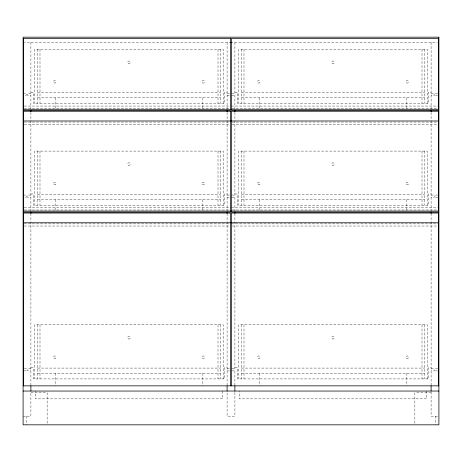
<?xml version="1.0" encoding="UTF-8"?>
<svg xmlns="http://www.w3.org/2000/svg" width="462" height="462" viewBox="0 0 462 462"><rect width="100%" height="100%" fill="white"/><g stroke="black" fill="none" stroke-linecap="round" stroke-linejoin="round"><path stroke-width="0.35" stroke-dasharray="2.31 1.73" d="M23.1 42.371L229.937 42.371M230.648 42.371L437.485 42.371M30.896 92.186L33.495 92.186L33.495 103.448L224.503 103.448L224.503 92.186L227.102 92.186M234.898 92.186L237.497 92.186L237.497 103.448L428.505 103.448L428.505 92.186L431.104 92.186M37.393 92.619L220.605 92.619M241.395 92.619L424.607 92.619M23.1 93.266L26.346 93.266L26.346 95.432L23.1 95.432M30.896 93.266L27.645 93.266L27.645 95.432L30.896 95.432M227.102 93.266L230.353 93.266M231.647 93.266L234.898 93.266M431.104 93.266L434.349 93.266L434.349 95.432L431.104 95.432M437.601 93.266L435.649 93.266L435.649 95.432L437.601 95.432M227.102 95.432L230.353 95.432M231.647 95.432L234.898 95.432M37.393 97.817L220.605 97.817M241.395 97.817L424.607 97.817M24.255 106.046L229.845 106.046M231.433 106.046L437.745 106.046M24.255 108.212L229.845 108.212M232.155 108.212L437.745 108.212M24.255 122.072L229.845 122.072M232.155 122.072L437.745 122.072M24.255 124.238L229.845 124.238M232.155 124.238L437.745 124.238M30.896 193.971L33.495 193.971L33.495 205.232L224.503 205.232L224.503 193.971L227.102 193.971M234.898 193.971L237.497 193.971L237.497 205.232L428.505 205.232L428.505 193.971L431.104 193.971M37.393 194.404L220.605 194.404M241.395 194.404L424.607 194.404M23.1 195.051L26.346 195.051L26.346 197.216L24.399 197.216M30.896 195.051L27.645 195.051L27.645 197.216L30.896 197.216M227.102 195.051L230.353 195.051M231.647 195.051L234.898 195.051M431.104 195.051L434.349 195.051L434.349 197.216L431.104 197.216M437.601 195.051L435.649 195.051L435.649 197.216L437.601 197.216M227.102 197.216L230.353 197.216M231.647 197.216L234.898 197.216M37.393 199.601L220.605 199.601M241.395 199.601L424.607 199.601M24.255 207.831L230.567 207.831M231.433 207.831L437.745 207.831M24.255 209.996L229.845 209.996M232.155 209.996L437.745 209.996M24.255 223.856L230.567 223.856M231.433 223.856L437.745 223.856M24.255 226.022L229.845 226.022M232.155 226.022L437.745 226.022M30.896 367.654L33.495 367.654L33.495 378.915L224.503 378.915L224.503 367.654L227.102 367.654M234.898 367.654L237.497 367.654L237.497 378.915L428.505 378.915L428.505 367.654L431.104 367.654M37.393 368.087L220.605 368.087M241.395 368.087L424.607 368.087M24.399 368.734L26.346 368.734L26.346 370.899L23.1 370.899M30.896 368.734L27.645 368.734L27.645 370.899L30.896 370.899M227.102 368.734L230.353 368.734M231.647 368.734L234.898 368.734M431.104 368.734L434.349 368.734L434.349 370.899L431.104 370.899M437.601 368.734L435.649 368.734L435.649 370.899L437.601 370.899M227.102 370.899L230.353 370.899M231.647 370.899L234.898 370.899M37.393 373.284L220.605 373.284M241.395 373.284L424.607 373.284M30.896 392.775L47.141 392.775L47.141 424.11M431.104 392.775L414.859 392.775L414.859 424.11M23.1 416.164L30.896 416.164L30.896 392.342M437.485 416.164L431.104 416.164L431.104 392.342M435.216 416.164L435.216 424.826M431.104 42.371L431.104 108.761M431.104 112.364L431.104 210.505M431.104 213.386L431.104 385.141M427.206 103.448L427.206 49.307L238.796 49.307L238.796 103.448M427.206 205.232L427.206 151.091L238.796 151.091L238.796 205.232M427.206 378.915L427.206 324.774L238.796 324.774L238.796 378.915M426.773 391.043L426.773 398.839L239.229 398.839L239.229 391.043M424.607 49.307L424.607 103.448M424.607 151.091L424.607 205.232M424.607 324.774L424.607 378.915M422.008 49.307L422.008 103.448M422.008 151.091L422.008 205.232M422.008 324.774L422.008 378.915M406.849 97.817L406.849 109.679M406.849 199.601L406.849 211.463M406.849 373.284L406.849 385.845M259.153 97.817L259.153 109.679M259.153 199.601L259.153 211.463M259.153 373.284L259.153 385.845M243.994 49.307L243.994 103.448M243.994 151.091L243.994 205.232M243.994 324.774L243.994 378.915M241.395 49.307L241.395 103.448M241.395 151.091L241.395 205.232M241.395 324.774L241.395 378.915M234.898 42.371L234.898 108.761M234.898 112.364L234.898 210.505M234.898 213.386L234.898 385.845M234.898 392.342L234.898 416.164L227.102 416.164L227.102 392.342M227.102 42.371L227.102 108.761M227.102 112.364L227.102 210.505M227.102 213.386L227.102 385.141M223.204 103.448L223.204 49.307L34.794 49.307L34.794 103.448M223.204 205.232L223.204 151.091L34.794 151.091L34.794 205.232M223.204 378.915L223.204 324.774L34.794 324.774L34.794 378.915M222.771 391.043L222.771 398.839L35.227 398.839L35.227 391.043M220.605 49.307L220.605 103.448M220.605 151.091L220.605 205.232M220.605 324.774L220.605 378.915M218.006 49.307L218.006 103.448M218.006 151.091L218.006 205.232M218.006 324.774L218.006 378.915M202.847 97.817L202.847 109.679M202.847 199.601L202.847 211.463M202.847 373.284L202.847 385.845M55.151 97.817L55.151 109.679M55.151 199.601L55.151 211.463M55.151 373.284L55.151 385.845M39.992 49.307L39.992 103.448M39.992 151.091L39.992 205.232M39.992 324.774L39.992 378.915M37.393 49.307L37.393 103.448M37.393 151.091L37.393 205.232M37.393 324.774L37.393 378.915M30.896 42.371L30.896 108.761M30.896 112.364L30.896 210.505M30.896 213.386L30.896 385.845M26.784 416.164L26.784 424.826M406.45 184.575A1.299 1.299 0 0 0 408.564 183.795A1.299 1.299 0 0 0 406.831 182.351A1.299 1.299 0 0 0 406.45 184.575M258.027 184.673A1.299 1.299 0 0 0 260.019 183.622A1.299 1.299 0 0 0 258.114 182.426A1.299 1.299 0 0 0 258.027 184.673M332.172 165.084A1.299 1.299 0 0 0 334.28 164.305A1.299 1.299 0 0 0 332.553 162.861A1.299 1.299 0 0 0 332.172 165.084M406.45 82.79A1.299 1.299 0 0 0 408.564 82.011A1.299 1.299 0 0 0 406.831 80.567A1.299 1.299 0 0 0 406.45 82.79M258.027 82.889A1.299 1.299 0 0 0 260.019 81.838A1.299 1.299 0 0 0 258.114 80.642A1.299 1.299 0 0 0 258.027 82.889M332.172 63.3A1.299 1.299 0 0 0 334.28 62.52A1.299 1.299 0 0 0 332.553 61.076A1.299 1.299 0 0 0 332.172 63.3M406.45 358.258A1.299 1.299 0 0 0 408.564 357.478A1.299 1.299 0 0 0 406.831 356.035A1.299 1.299 0 0 0 406.45 358.258M258.027 358.356A1.299 1.299 0 0 0 260.019 357.305A1.299 1.299 0 0 0 258.114 356.11A1.299 1.299 0 0 0 258.027 358.356M332.172 338.767A1.299 1.299 0 0 0 334.28 337.988A1.299 1.299 0 0 0 332.553 336.544A1.299 1.299 0 0 0 332.172 338.767M53.967 358.316A1.299 1.299 0 0 0 56.012 357.374A1.299 1.299 0 0 0 54.175 356.075A1.299 1.299 0 0 0 53.967 358.316M202.396 358.206A1.299 1.299 0 0 0 204.545 357.548A1.299 1.299 0 0 0 202.899 356.017A1.299 1.299 0 0 0 202.396 358.206M128.251 338.825A1.299 1.299 0 0 0 130.296 337.884A1.299 1.299 0 0 0 128.453 336.584A1.299 1.299 0 0 0 128.251 338.825M53.967 82.848A1.299 1.299 0 0 0 56.012 81.907A1.299 1.299 0 0 0 54.175 80.607A1.299 1.299 0 0 0 53.967 82.848M202.396 82.738A1.299 1.299 0 0 0 204.545 82.08A1.299 1.299 0 0 0 202.899 80.55A1.299 1.299 0 0 0 202.396 82.738M128.251 63.358A1.299 1.299 0 0 0 130.296 62.416A1.299 1.299 0 0 0 128.453 61.117A1.299 1.299 0 0 0 128.251 63.358M53.967 184.633A1.299 1.299 0 0 0 56.012 183.691A1.299 1.299 0 0 0 54.175 182.392A1.299 1.299 0 0 0 53.967 184.633M202.396 184.523A1.299 1.299 0 0 0 204.545 183.864A1.299 1.299 0 0 0 202.899 182.334A1.299 1.299 0 0 0 202.396 184.523M128.251 165.142A1.299 1.299 0 0 0 130.296 164.201A1.299 1.299 0 0 0 128.453 162.901A1.299 1.299 0 0 0 128.251 165.142"/><path stroke-width="0.69" d="M230.278 42.371L231.722 42.371M23.533 109.292L230.567 109.292M231.433 109.292L438.467 109.292M23.533 120.986L230.567 120.986M231.433 120.986L438.467 120.986M23.533 211.076L230.567 211.076M231.433 211.076L438.467 211.076M23.533 222.771L230.567 222.771M231.433 222.771L438.467 222.771M23.1 385.845L438.9 385.845M23.1 391.043L438.9 391.043M438.467 385.845L438.467 213.028L231.433 213.028L231.433 385.845M431.104 110.204L431.104 111.648M431.104 211.942L431.104 213.392M431.104 385.845L431.104 391.043M234.898 110.204L234.898 111.648M234.898 211.942L234.898 213.392M234.898 385.845L234.898 391.043M230.567 385.845L230.567 213.028L23.533 213.028L23.533 385.845M227.102 110.204L227.102 111.648M227.102 211.942L227.102 213.392M227.102 385.845L227.102 391.043M30.896 110.204L30.896 111.648M30.896 211.942L30.896 213.392M30.896 385.845L30.896 391.043M438.9 37.174L23.1 37.174L23.1 424.826L438.9 424.826L438.9 37.174M230.567 38.479L23.533 38.479L23.533 110.378L230.567 110.378L230.567 38.479M438.467 38.479L231.433 38.479L231.433 110.378L438.467 110.378L438.467 38.479M230.567 111.244L23.533 111.244L23.533 212.162L230.567 212.162L230.567 111.244M438.467 111.244L231.433 111.244L231.433 212.162L438.467 212.162L438.467 111.244"/></g></svg>
